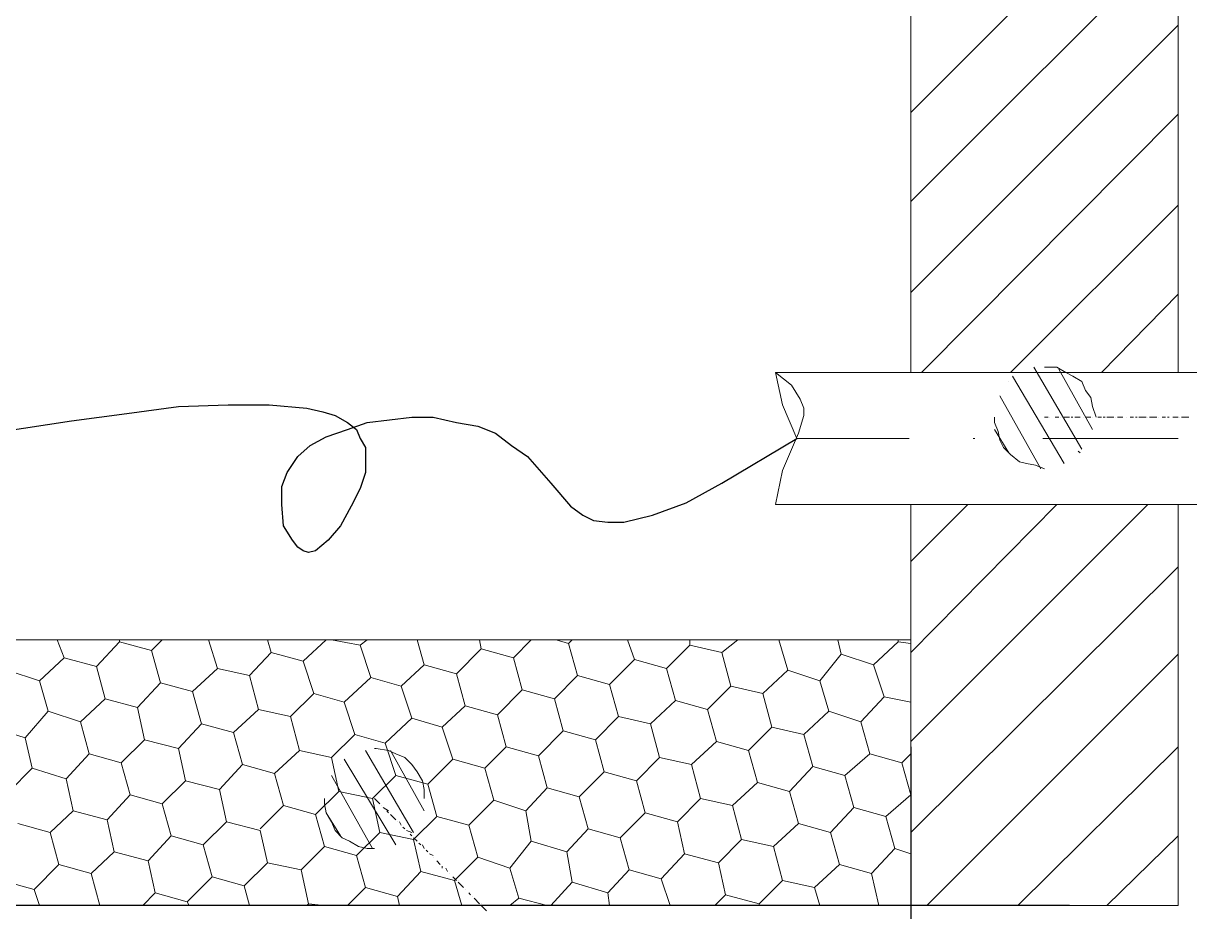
# Model space of a CAD drawing. Header units: millimetres. Extents: x 3240 to 3412, y 1366 to 1426.
# Drawn here: x 3297.385 to 3299.55, y 1378.045 to 1379.694 of the extents above; entities that cross this region are included whole.
import ezdxf

# ---------------------------------------------------------------- set-up
doc = ezdxf.new("R2010")
doc.units = ezdxf.units.MM

msp = doc.modelspace()

# ---------------------------------------------------------------- linework, layer by layer
at = {"color": 7, "linetype": 'Continuous', "lineweight": 13, "true_color": 0x000007}
for points in [[(3299.0325, 1380.7856), (3299.0325, 1379.0457), (3299.5287, 1379.0457), (3299.5287, 1381.0337)], [(3299.5287, 1378.8009), (3299.0325, 1378.8009), (3299.0325, 1378.8009)], [(3299.0325, 1378.0566), (3299.0325, 1378.8009), (3299.0325, 1378.8009)], [(3299.5287, 1378.0566), (3299.5287, 1378.8009), (3299.5287, 1378.8009)], [(3299.0325, 1378.0566), (3299.5287, 1378.0566), (3299.5287, 1378.0566)]]:
    msp.add_lwpolyline(points, dxfattribs=at)
at = {"color": 7, "linetype": 'Continuous', "lineweight": 5, "true_color": 0x000007}
for points in [[(3299.0325, 1379.5286), (3299.5287, 1380.0248), (3299.5287, 1380.0248)], [(3299.0325, 1379.3632), (3299.5287, 1379.8594), (3299.5287, 1379.8594)], [(3299.0325, 1379.1945), (3299.5287, 1379.6907), (3299.5287, 1379.6907)], [(3299.0523, 1379.0457), (3299.5287, 1379.5253), (3299.5287, 1379.5253)], [(3299.2177, 1379.0457), (3299.5287, 1379.3566), (3299.5287, 1379.3566)], [(3299.3864, 1379.0457), (3299.5287, 1379.1912), (3299.5287, 1379.1912)], [(3299.35, 1378.9034), (3299.2607, 1379.0556), (3299.2607, 1379.0556)], [(3299.3765, 1378.963), (3299.3699, 1378.9828), (3299.3666, 1378.9994), (3299.3567, 1379.0126), (3299.35, 1379.0291), (3299.3335, 1379.0391), (3299.3203, 1379.0457), (3299.3037, 1379.0556), (3299.2872, 1379.0556), (3299.2806, 1379.0556)], [(3298.8208, 1378.9233), (3298.7943, 1378.9861), (3298.7811, 1379.0457), (3298.8109, 1379.0225), (3298.8274, 1378.9961), (3298.834, 1378.9795), (3298.834, 1378.9663), (3298.8241, 1378.9332), (3298.7943, 1378.8637), (3298.7811, 1378.8009)], [(3298.7811, 1379.0457), (3300.521, 1379.0457), (3300.521, 1379.0457)], [(3299.317, 1378.877), (3299.221, 1379.0391), (3299.221, 1379.0391)], [(3299.3699, 1378.9398), (3299.307, 1379.0523), (3299.307, 1379.0523)], [(3299.274, 1378.8671), (3299.1979, 1379.0027), (3299.1979, 1379.0027)], [(3299.188, 1378.963), (3299.188, 1378.9531), (3299.1946, 1378.9365), (3299.1979, 1378.92), (3299.2045, 1378.9067), (3299.2177, 1378.8935), (3299.2343, 1378.8803), (3299.2475, 1378.877), (3299.264, 1378.8737), (3299.2806, 1378.8671)], [(3299.2806, 1378.963), (3299.2872, 1378.963), (3299.2872, 1378.963)], [(3299.3004, 1378.963), (3299.307, 1378.963), (3299.307, 1378.963)], [(3299.317, 1378.963), (3299.3269, 1378.963), (3299.3269, 1378.963)], [(3299.3335, 1378.963), (3299.3302, 1378.963), (3299.3302, 1378.963)], [(3299.3368, 1378.963), (3299.3467, 1378.963), (3299.3467, 1378.963)], [(3299.3567, 1378.963), (3299.3666, 1378.963), (3299.3666, 1378.963)], [(3299.3798, 1378.963), (3299.3864, 1378.963), (3299.3864, 1378.963)], [(3299.393, 1378.963), (3299.3897, 1378.963), (3299.3897, 1378.963)], [(3299.3964, 1378.963), (3299.4096, 1378.963), (3299.4096, 1378.963)], [(3299.4162, 1378.963), (3299.4261, 1378.963), (3299.4261, 1378.963)], [(3299.4394, 1378.963), (3299.446, 1378.963), (3299.446, 1378.963)], [(3299.4526, 1378.963), (3299.4493, 1378.963), (3299.4493, 1378.963)], [(3299.4559, 1378.963), (3299.4691, 1378.963), (3299.4691, 1378.963)], [(3299.4757, 1378.963), (3299.489, 1378.963), (3299.489, 1378.963)], [(3299.4989, 1378.963), (3299.5055, 1378.963), (3299.5055, 1378.963)], [(3299.5121, 1378.963), (3299.5088, 1378.963), (3299.5088, 1378.963)], [(3299.5187, 1378.963), (3299.5287, 1378.963), (3299.5287, 1378.963)], [(3299.5353, 1378.963), (3299.5485, 1378.963), (3299.5485, 1378.963)], [(3299.0292, 1378.9233), (3298.8208, 1378.9233), (3298.8208, 1378.9233)], [(3299.1516, 1378.9233), (3299.1483, 1378.9233), (3299.1483, 1378.9233)], [(3299.2144, 1378.8968), (3299.188, 1378.9398), (3299.188, 1378.9398)], [(3299.5287, 1378.9233), (3299.2773, 1378.9233), (3299.2773, 1378.9233)], [(3299.3467, 1378.8968), (3299.3434, 1378.9001), (3299.3434, 1378.9001)], [(3298.7811, 1378.8009), (3300.521, 1378.8009), (3300.521, 1378.8009)], [(3299.0325, 1378.695), (3299.1383, 1378.8009), (3299.1383, 1378.8009)], [(3299.0325, 1378.5263), (3299.3037, 1378.8009), (3299.3037, 1378.8009)], [(3299.0325, 1378.361), (3299.4724, 1378.8009), (3299.4724, 1378.8009)], [(3299.0325, 1378.1923), (3299.5287, 1378.6851), (3299.5287, 1378.6851)], [(3297.0478, 1378.5495), (3299.0325, 1378.5495), (3299.0325, 1378.5495)], [(3297.4613, 1378.5164), (3297.4481, 1378.5495), (3297.4481, 1378.5495)], [(3297.5208, 1378.4999), (3297.5638, 1378.5462), (3297.5638, 1378.5462)], [(3297.5638, 1378.5462), (3297.5638, 1378.5495), (3297.5638, 1378.5495)], [(3297.6234, 1378.5297), (3297.5638, 1378.5462), (3297.5638, 1378.5462)], [(3297.6234, 1378.5297), (3297.6432, 1378.5495), (3297.6432, 1378.5495)], [(3297.7458, 1378.4966), (3297.7292, 1378.5495), (3297.7292, 1378.5495)], [(3297.845, 1378.5263), (3297.8384, 1378.5495), (3297.8384, 1378.5495)], [(3297.9045, 1378.5098), (3297.9475, 1378.5495), (3297.9475, 1378.5495)], [(3298.0104, 1378.5396), (3297.9575, 1378.5495), (3297.9575, 1378.5495)], [(3298.0104, 1378.5396), (3298.0236, 1378.5495), (3298.0236, 1378.5495)], [(3298.0302, 1378.48), (3298.0104, 1378.5396), (3298.0104, 1378.5396)], [(3298.1295, 1378.5032), (3298.1162, 1378.5495), (3298.1162, 1378.5495)], [(3298.2353, 1378.533), (3298.232, 1378.5495), (3298.232, 1378.5495)], [(3298.2949, 1378.5164), (3298.3279, 1378.5495), (3298.3279, 1378.5495)], [(3298.3974, 1378.5429), (3298.3742, 1378.5495), (3298.3742, 1378.5495)], [(3298.3974, 1378.5429), (3298.404, 1378.5495), (3298.404, 1378.5495)], [(3298.4139, 1378.4833), (3298.3974, 1378.5429), (3298.3974, 1378.5429)], [(3298.5198, 1378.5131), (3298.5066, 1378.5495), (3298.5066, 1378.5495)], [(3298.5793, 1378.4966), (3298.6223, 1378.5396), (3298.6223, 1378.5396)], [(3298.6223, 1378.5396), (3298.6223, 1378.5495), (3298.6223, 1378.5495)], [(3298.6819, 1378.5263), (3298.6223, 1378.5396), (3298.6223, 1378.5396)], [(3298.6819, 1378.5263), (3298.7116, 1378.5495), (3298.7116, 1378.5495)], [(3298.8043, 1378.4933), (3298.7877, 1378.5495), (3298.7877, 1378.5495)], [(3298.9035, 1378.523), (3298.8969, 1378.5495), (3298.8969, 1378.5495)], [(3298.963, 1378.5032), (3299.0093, 1378.5462), (3299.0093, 1378.5462)], [(3299.0093, 1378.5462), (3299.0093, 1378.5495), (3299.0093, 1378.5495)], [(3299.0325, 1378.5429), (3299.0093, 1378.5462), (3299.0093, 1378.5462)], [(3297.415, 1378.4734), (3297.4613, 1378.5164), (3297.4613, 1378.5164)], [(3297.5208, 1378.4999), (3297.4613, 1378.5164), (3297.4613, 1378.5164)], [(3297.6399, 1378.4701), (3297.6234, 1378.5297), (3297.6234, 1378.5297)], [(3297.8053, 1378.4833), (3297.845, 1378.5263), (3297.845, 1378.5263)], [(3297.9045, 1378.5098), (3297.845, 1378.5263), (3297.845, 1378.5263)], [(3298.189, 1378.4867), (3298.2353, 1378.533), (3298.2353, 1378.533)], [(3298.2949, 1378.5164), (3298.2353, 1378.533), (3298.2353, 1378.533)], [(3298.3114, 1378.4569), (3298.2949, 1378.5164), (3298.2949, 1378.5164)], [(3298.4735, 1378.4668), (3298.5198, 1378.5131), (3298.5198, 1378.5131)], [(3298.5793, 1378.4966), (3298.5198, 1378.5131), (3298.5198, 1378.5131)], [(3298.6984, 1378.4635), (3298.6819, 1378.5263), (3298.6819, 1378.5263)], [(3298.8638, 1378.4734), (3298.9035, 1378.523), (3298.9035, 1378.523)], [(3298.963, 1378.5032), (3298.9035, 1378.523), (3298.9035, 1378.523)], [(3299.0623, 1378.0566), (3299.5287, 1378.523), (3299.5287, 1378.523)], [(3297.415, 1378.4734), (3297.3554, 1378.4933), (3297.3554, 1378.4933)], [(3297.5374, 1378.4403), (3297.5208, 1378.4999), (3297.5208, 1378.4999)], [(3297.6995, 1378.4536), (3297.7458, 1378.4966), (3297.7458, 1378.4966)], [(3297.8053, 1378.4833), (3297.7458, 1378.4966), (3297.7458, 1378.4966)], [(3297.9244, 1378.4503), (3297.9045, 1378.5098), (3297.9045, 1378.5098)], [(3298.0865, 1378.4635), (3298.1295, 1378.5032), (3298.1295, 1378.5032)], [(3298.189, 1378.4867), (3298.1295, 1378.5032), (3298.1295, 1378.5032)], [(3298.5959, 1378.437), (3298.5793, 1378.4966), (3298.5793, 1378.4966)], [(3298.7579, 1378.4503), (3298.8043, 1378.4933), (3298.8043, 1378.4933)], [(3298.8638, 1378.4734), (3298.8043, 1378.4933), (3298.8043, 1378.4933)], [(3298.9829, 1378.4437), (3298.963, 1378.5032), (3298.963, 1378.5032)], [(3297.4315, 1378.4172), (3297.415, 1378.4734), (3297.415, 1378.4734)], [(3297.5969, 1378.4238), (3297.6399, 1378.4701), (3297.6399, 1378.4701)], [(3297.6995, 1378.4536), (3297.6399, 1378.4701), (3297.6399, 1378.4701)], [(3297.8218, 1378.4205), (3297.8053, 1378.4833), (3297.8053, 1378.4833)], [(3297.9806, 1378.4337), (3298.0302, 1378.48), (3298.0302, 1378.48)], [(3298.0865, 1378.4635), (3298.0302, 1378.48), (3298.0302, 1378.48)], [(3298.2055, 1378.4271), (3298.189, 1378.4867), (3298.189, 1378.4867)], [(3298.3709, 1378.4403), (3298.4139, 1378.4833), (3298.4139, 1378.4833)], [(3298.4735, 1378.4668), (3298.4139, 1378.4833), (3298.4139, 1378.4833)], [(3298.8803, 1378.4172), (3298.8638, 1378.4734), (3298.8638, 1378.4734)], [(3297.716, 1378.394), (3297.6995, 1378.4536), (3297.6995, 1378.4536)], [(3297.8814, 1378.4073), (3297.9244, 1378.4503), (3297.9244, 1378.4503)], [(3297.9806, 1378.4337), (3297.9244, 1378.4503), (3297.9244, 1378.4503)], [(3298.1063, 1378.404), (3298.0865, 1378.4635), (3298.0865, 1378.4635)], [(3298.2651, 1378.4106), (3298.3114, 1378.4569), (3298.3114, 1378.4569)], [(3298.3709, 1378.4403), (3298.3114, 1378.4569), (3298.3114, 1378.4569)], [(3298.49, 1378.4073), (3298.4735, 1378.4668), (3298.4735, 1378.4668)], [(3298.6554, 1378.4205), (3298.6984, 1378.4635), (3298.6984, 1378.4635)], [(3298.7579, 1378.4503), (3298.6984, 1378.4635), (3298.6984, 1378.4635)], [(3298.7745, 1378.3874), (3298.7579, 1378.4503), (3298.7579, 1378.4503)], [(3297.4911, 1378.3973), (3297.5374, 1378.4403), (3297.5374, 1378.4403)], [(3297.5969, 1378.4238), (3297.5374, 1378.4403), (3297.5374, 1378.4403)], [(3298.0005, 1378.3742), (3297.9806, 1378.4337), (3297.9806, 1378.4337)], [(3298.1625, 1378.3874), (3298.2055, 1378.4271), (3298.2055, 1378.4271)], [(3298.2651, 1378.4106), (3298.2055, 1378.4271), (3298.2055, 1378.4271)], [(3298.3875, 1378.3808), (3298.3709, 1378.4403), (3298.3709, 1378.4403)], [(3298.5496, 1378.394), (3298.5959, 1378.437), (3298.5959, 1378.437)], [(3298.6554, 1378.4205), (3298.5959, 1378.437), (3298.5959, 1378.437)], [(3298.9399, 1378.3973), (3298.9829, 1378.4437), (3298.9829, 1378.4437)], [(3299.0325, 1378.4337), (3298.9829, 1378.4437), (3298.9829, 1378.4437)], [(3297.3885, 1378.3676), (3297.4315, 1378.4172), (3297.4315, 1378.4172)], [(3297.4911, 1378.3973), (3297.4315, 1378.4172), (3297.4315, 1378.4172)], [(3297.6101, 1378.3643), (3297.5969, 1378.4238), (3297.5969, 1378.4238)], [(3297.7755, 1378.3775), (3297.8218, 1378.4205), (3297.8218, 1378.4205)], [(3297.8814, 1378.4073), (3297.8218, 1378.4205), (3297.8218, 1378.4205)], [(3297.8979, 1378.3444), (3297.8814, 1378.4073), (3297.8814, 1378.4073)], [(3298.0567, 1378.3577), (3298.1063, 1378.404), (3298.1063, 1378.404)], [(3298.1625, 1378.3874), (3298.1063, 1378.404), (3298.1063, 1378.404)], [(3298.2816, 1378.351), (3298.2651, 1378.4106), (3298.2651, 1378.4106)], [(3298.447, 1378.3643), (3298.49, 1378.4073), (3298.49, 1378.4073)], [(3298.5496, 1378.394), (3298.49, 1378.4073), (3298.49, 1378.4073)], [(3298.6719, 1378.361), (3298.6554, 1378.4205), (3298.6554, 1378.4205)], [(3298.834, 1378.3742), (3298.8803, 1378.4172), (3298.8803, 1378.4172)], [(3298.9399, 1378.3973), (3298.8803, 1378.4172), (3298.8803, 1378.4172)], [(3297.3885, 1378.3676), (3297.3257, 1378.3874), (3297.3257, 1378.3874)], [(3297.5076, 1378.3378), (3297.4911, 1378.3973), (3297.4911, 1378.3973)], [(3297.673, 1378.3477), (3297.716, 1378.394), (3297.716, 1378.394)], [(3297.7755, 1378.3775), (3297.716, 1378.394), (3297.716, 1378.394)], [(3298.1824, 1378.3279), (3298.1625, 1378.3874), (3298.1625, 1378.3874)], [(3298.5661, 1378.3312), (3298.5496, 1378.394), (3298.5496, 1378.394)], [(3298.7315, 1378.3444), (3298.7745, 1378.3874), (3298.7745, 1378.3874)], [(3298.834, 1378.3742), (3298.7745, 1378.3874), (3298.7745, 1378.3874)], [(3298.9564, 1378.3378), (3298.9399, 1378.3973), (3298.9399, 1378.3973)], [(3297.4018, 1378.3113), (3297.3885, 1378.3676), (3297.3885, 1378.3676)], [(3297.5671, 1378.3213), (3297.6101, 1378.3643), (3297.6101, 1378.3643)], [(3297.673, 1378.3477), (3297.6101, 1378.3643), (3297.6101, 1378.3643)], [(3297.7921, 1378.318), (3297.7755, 1378.3775), (3297.7755, 1378.3775)], [(3297.9575, 1378.3312), (3298.0005, 1378.3742), (3298.0005, 1378.3742)], [(3298.0567, 1378.3577), (3298.0005, 1378.3742), (3298.0005, 1378.3742)], [(3298.3412, 1378.3345), (3298.3875, 1378.3808), (3298.3875, 1378.3808)], [(3298.447, 1378.3643), (3298.3875, 1378.3808), (3298.3875, 1378.3808)], [(3298.4636, 1378.3047), (3298.447, 1378.3643), (3298.447, 1378.3643)], [(3298.6256, 1378.318), (3298.6719, 1378.361), (3298.6719, 1378.361)], [(3298.7315, 1378.3444), (3298.6719, 1378.361), (3298.6719, 1378.361)], [(3298.8506, 1378.3146), (3298.834, 1378.3742), (3298.834, 1378.3742)], [(3297.6862, 1378.2882), (3297.673, 1378.3477), (3297.673, 1378.3477)], [(3297.8516, 1378.3014), (3297.8979, 1378.3444), (3297.8979, 1378.3444)], [(3297.9575, 1378.3312), (3297.8979, 1378.3444), (3297.8979, 1378.3444)], [(3298.1096, 1378.1923), (3298.0203, 1378.3444), (3298.0203, 1378.3444)], [(3298.1295, 1378.2551), (3298.1295, 1378.2716), (3298.1262, 1378.2882), (3298.1162, 1378.3047), (3298.1063, 1378.318), (3298.0931, 1378.3312), (3298.0765, 1378.3378), (3298.0633, 1378.3444), (3298.0402, 1378.3477), (3298.0368, 1378.3477)], [(3298.0765, 1378.2981), (3298.0567, 1378.3577), (3298.0567, 1378.3577)], [(3298.1295, 1378.232), (3298.0666, 1378.3444), (3298.0666, 1378.3444)], [(3298.2419, 1378.3113), (3298.2816, 1378.351), (3298.2816, 1378.351)], [(3298.3412, 1378.3345), (3298.2816, 1378.351), (3298.2816, 1378.351)], [(3298.748, 1378.2849), (3298.7315, 1378.3444), (3298.7315, 1378.3444)], [(3299.231, 1378.0566), (3299.5287, 1378.351), (3299.5287, 1378.351)], [(3297.4646, 1378.2915), (3297.5076, 1378.3378), (3297.5076, 1378.3378)], [(3297.5671, 1378.3213), (3297.5076, 1378.3378), (3297.5076, 1378.3378)], [(3297.5837, 1378.2617), (3297.5671, 1378.3213), (3297.5671, 1378.3213)], [(3297.7491, 1378.2716), (3297.7921, 1378.318), (3297.7921, 1378.318)], [(3297.8516, 1378.3014), (3297.7921, 1378.318), (3297.7921, 1378.318)], [(3297.9707, 1378.2683), (3297.9575, 1378.3312), (3297.9575, 1378.3312)], [(3298.0765, 1378.1691), (3297.9806, 1378.3279), (3297.9806, 1378.3279)], [(3298.1361, 1378.2816), (3298.1824, 1378.3279), (3298.1824, 1378.3279)], [(3298.2419, 1378.3113), (3298.1824, 1378.3279), (3298.1824, 1378.3279)], [(3298.3577, 1378.275), (3298.3412, 1378.3345), (3298.3412, 1378.3345)], [(3298.5231, 1378.2882), (3298.5661, 1378.3312), (3298.5661, 1378.3312)], [(3298.6256, 1378.318), (3298.5661, 1378.3312), (3298.5661, 1378.3312)], [(3298.6422, 1378.2551), (3298.6256, 1378.318), (3298.6256, 1378.318)], [(3298.9101, 1378.2981), (3298.9564, 1378.3378), (3298.9564, 1378.3378)], [(3299.016, 1378.3213), (3298.9564, 1378.3378), (3298.9564, 1378.3378)], [(3299.016, 1378.3213), (3299.0325, 1378.3378), (3299.0325, 1378.3378)], [(3299.0325, 1378.2617), (3299.016, 1378.3213), (3299.016, 1378.3213)], [(3297.3587, 1378.2683), (3297.4018, 1378.3113), (3297.4018, 1378.3113)], [(3297.4646, 1378.2915), (3297.4018, 1378.3113), (3297.4018, 1378.3113)], [(3297.8681, 1378.2419), (3297.8516, 1378.3014), (3297.8516, 1378.3014)], [(3298.0335, 1378.1625), (3297.9575, 1378.2981), (3297.9575, 1378.2981)], [(3298.0335, 1378.2551), (3298.0765, 1378.2981), (3298.0765, 1378.2981)], [(3298.1361, 1378.2816), (3298.0765, 1378.2981), (3298.0765, 1378.2981)], [(3298.2585, 1378.2518), (3298.2419, 1378.3113), (3298.2419, 1378.3113)], [(3298.4172, 1378.2584), (3298.4636, 1378.3047), (3298.4636, 1378.3047)], [(3298.5231, 1378.2882), (3298.4636, 1378.3047), (3298.4636, 1378.3047)], [(3298.8076, 1378.2683), (3298.8506, 1378.3146), (3298.8506, 1378.3146)], [(3298.9101, 1378.2981), (3298.8506, 1378.3146), (3298.8506, 1378.3146)], [(3298.9266, 1378.2386), (3298.9101, 1378.2981), (3298.9101, 1378.2981)], [(3297.4778, 1378.232), (3297.4646, 1378.2915), (3297.4646, 1378.2915)], [(3297.6432, 1378.2452), (3297.6862, 1378.2882), (3297.6862, 1378.2882)], [(3297.7491, 1378.2716), (3297.6862, 1378.2882), (3297.6862, 1378.2882)], [(3298.1526, 1378.222), (3298.1361, 1378.2816), (3298.1361, 1378.2816)], [(3298.318, 1378.232), (3298.3577, 1378.275), (3298.3577, 1378.275)], [(3298.4172, 1378.2584), (3298.3577, 1378.275), (3298.3577, 1378.275)], [(3298.5396, 1378.2286), (3298.5231, 1378.2882), (3298.5231, 1378.2882)], [(3298.7017, 1378.2419), (3298.748, 1378.2849), (3298.748, 1378.2849)], [(3298.8076, 1378.2683), (3298.748, 1378.2849), (3298.748, 1378.2849)], [(3297.5407, 1378.2154), (3297.5837, 1378.2617), (3297.5837, 1378.2617)], [(3297.6432, 1378.2452), (3297.5837, 1378.2617), (3297.5837, 1378.2617)], [(3297.7623, 1378.2121), (3297.7491, 1378.2716), (3297.7491, 1378.2716)], [(3297.9277, 1378.2253), (3297.9707, 1378.2683), (3297.9707, 1378.2683)], [(3297.9442, 1378.2551), (3297.9442, 1378.2452), (3297.9475, 1378.2286), (3297.9575, 1378.2121), (3297.9641, 1378.1956), (3297.9773, 1378.1823), (3297.9905, 1378.1757), (3298.0071, 1378.1658), (3298.0236, 1378.1625), (3298.0368, 1378.1625)], [(3298.0335, 1378.2551), (3297.9707, 1378.2683), (3297.9707, 1378.2683)], [(3298.0468, 1378.1923), (3298.0335, 1378.2551), (3298.0335, 1378.2551)], [(3298.0368, 1378.2551), (3298.0468, 1378.2452), (3298.0468, 1378.2452)], [(3298.2122, 1378.2055), (3298.2585, 1378.2518), (3298.2585, 1378.2518)], [(3298.318, 1378.232), (3298.2585, 1378.2518), (3298.2585, 1378.2518)], [(3298.4338, 1378.1989), (3298.4172, 1378.2584), (3298.4172, 1378.2584)], [(3298.5992, 1378.2121), (3298.6422, 1378.2551), (3298.6422, 1378.2551)], [(3298.7017, 1378.2419), (3298.6422, 1378.2551), (3298.6422, 1378.2551)], [(3298.8241, 1378.2088), (3298.8076, 1378.2683), (3298.8076, 1378.2683)], [(3298.9862, 1378.222), (3299.0325, 1378.2617), (3299.0325, 1378.2617)], [(3299.0325, 1378.2617), (3299.0325, 1378.265), (3299.0325, 1378.265)], [(3297.4348, 1378.1923), (3297.4778, 1378.232), (3297.4778, 1378.232)], [(3297.5407, 1378.2154), (3297.4778, 1378.232), (3297.4778, 1378.232)], [(3297.6598, 1378.1856), (3297.6432, 1378.2452), (3297.6432, 1378.2452)], [(3297.8251, 1378.1989), (3297.8681, 1378.2419), (3297.8681, 1378.2419)], [(3297.9277, 1378.2253), (3297.8681, 1378.2419), (3297.8681, 1378.2419)], [(3298.0534, 1378.2386), (3298.0633, 1378.232), (3298.0633, 1378.232)], [(3298.0633, 1378.2286), (3298.06, 1378.232), (3298.06, 1378.232)], [(3298.3279, 1378.1757), (3298.318, 1378.232), (3298.318, 1378.232)], [(3298.7183, 1378.179), (3298.7017, 1378.2419), (3298.7017, 1378.2419)], [(3298.8836, 1378.1923), (3298.9266, 1378.2386), (3298.9266, 1378.2386)], [(3298.9862, 1378.222), (3298.9266, 1378.2386), (3298.9266, 1378.2386)], [(3297.4348, 1378.1923), (3297.3753, 1378.2088), (3297.3753, 1378.2088)], [(3297.5539, 1378.1559), (3297.5407, 1378.2154), (3297.5407, 1378.2154)], [(3297.7193, 1378.1691), (3297.7623, 1378.2121), (3297.7623, 1378.2121)], [(3297.8251, 1378.1956), (3297.7623, 1378.2121), (3297.7623, 1378.2121)], [(3297.9442, 1378.1658), (3297.9277, 1378.2253), (3297.9277, 1378.2253)], [(3297.974, 1378.1856), (3297.9475, 1378.2286), (3297.9475, 1378.2286)], [(3298.0666, 1378.2253), (3298.0765, 1378.2154), (3298.0765, 1378.2154)], [(3298.0832, 1378.2121), (3298.0865, 1378.2055), (3298.0865, 1378.2055)], [(3298.1096, 1378.179), (3298.1526, 1378.222), (3298.1526, 1378.222)], [(3298.2122, 1378.2055), (3298.1526, 1378.222), (3298.1526, 1378.222)], [(3298.4933, 1378.1823), (3298.5396, 1378.2286), (3298.5396, 1378.2286)], [(3298.5992, 1378.2121), (3298.5396, 1378.2286), (3298.5396, 1378.2286)], [(3298.6124, 1378.1526), (3298.5992, 1378.2121), (3298.5992, 1378.2121)], [(3298.7778, 1378.1658), (3298.8241, 1378.2088), (3298.8241, 1378.2088)], [(3298.8836, 1378.1923), (3298.8241, 1378.2088), (3298.8241, 1378.2088)], [(3299.0027, 1378.1625), (3298.9862, 1378.222), (3298.9862, 1378.222)], [(3297.4514, 1378.1327), (3297.4348, 1378.1923), (3297.4348, 1378.1923)], [(3297.8384, 1378.136), (3297.8251, 1378.1956), (3297.8251, 1378.1956)], [(3298.0038, 1378.1493), (3298.0468, 1378.1923), (3298.0468, 1378.1923)], [(3298.1096, 1378.179), (3298.0468, 1378.1923), (3298.0468, 1378.1923)], [(3298.0931, 1378.1989), (3298.0898, 1378.2022), (3298.0898, 1378.2022)], [(3298.0964, 1378.1956), (3298.1063, 1378.1923), (3298.1063, 1378.1923)], [(3298.1063, 1378.1856), (3298.103, 1378.189), (3298.103, 1378.189)], [(3298.1063, 1378.1856), (3298.103, 1378.189), (3298.103, 1378.189)], [(3298.2287, 1378.146), (3298.2122, 1378.2055), (3298.2122, 1378.2055)], [(3298.3941, 1378.1559), (3298.4338, 1378.1989), (3298.4338, 1378.1989)], [(3298.4933, 1378.1823), (3298.4338, 1378.1989), (3298.4338, 1378.1989)], [(3298.9002, 1378.1327), (3298.8836, 1378.1923), (3298.8836, 1378.1923)], [(3297.6168, 1378.1393), (3297.6598, 1378.1856), (3297.6598, 1378.1856)], [(3297.7193, 1378.1691), (3297.6598, 1378.1856), (3297.6598, 1378.1856)], [(3297.7358, 1378.1096), (3297.7193, 1378.1691), (3297.7193, 1378.1691)], [(3297.9012, 1378.1228), (3297.9442, 1378.1658), (3297.9442, 1378.1658)], [(3298.0038, 1378.1493), (3297.9442, 1378.1658), (3297.9442, 1378.1658)], [(3298.1096, 1378.1823), (3298.1162, 1378.1757), (3298.1162, 1378.1757)], [(3298.1228, 1378.1195), (3298.1096, 1378.179), (3298.1096, 1378.179)], [(3298.1228, 1378.1691), (3298.1195, 1378.1724), (3298.1195, 1378.1724)], [(3298.1262, 1378.1691), (3298.1295, 1378.1625), (3298.1295, 1378.1625)], [(3298.2882, 1378.1261), (3298.3279, 1378.1757), (3298.3279, 1378.1757)], [(3298.3941, 1378.1559), (3298.3279, 1378.1757), (3298.3279, 1378.1757)], [(3298.5099, 1378.1228), (3298.4933, 1378.1823), (3298.4933, 1378.1823)], [(3298.6753, 1378.136), (3298.7183, 1378.179), (3298.7183, 1378.179)], [(3298.7778, 1378.1658), (3298.7183, 1378.179), (3298.7183, 1378.179)], [(3298.7943, 1378.103), (3298.7778, 1378.1658), (3298.7778, 1378.1658)], [(3299.3964, 1378.0566), (3299.5287, 1378.1856), (3299.5287, 1378.1856)], [(3297.5109, 1378.1162), (3297.5539, 1378.1559), (3297.5539, 1378.1559)], [(3297.6168, 1378.1393), (3297.5539, 1378.1559), (3297.5539, 1378.1559)], [(3298.0203, 1378.0897), (3298.0038, 1378.1493), (3298.0038, 1378.1493)], [(3298.1361, 1378.1559), (3298.1328, 1378.1592), (3298.1328, 1378.1592)], [(3298.1394, 1378.1526), (3298.146, 1378.1493), (3298.146, 1378.1493)], [(3298.1857, 1378.103), (3298.2287, 1378.146), (3298.2287, 1378.146)], [(3298.2882, 1378.1261), (3298.2287, 1378.146), (3298.2287, 1378.146)], [(3298.404, 1378.0996), (3298.3941, 1378.1559), (3298.3941, 1378.1559)], [(3298.5694, 1378.1063), (3298.6124, 1378.1526), (3298.6124, 1378.1526)], [(3298.6753, 1378.136), (3298.6124, 1378.1526), (3298.6124, 1378.1526)], [(3298.9597, 1378.1162), (3299.0027, 1378.1625), (3299.0027, 1378.1625)], [(3299.0325, 1378.1526), (3299.0027, 1378.1625), (3299.0027, 1378.1625)], [(3297.4051, 1378.0864), (3297.4514, 1378.1327), (3297.4514, 1378.1327)], [(3297.5109, 1378.1162), (3297.4514, 1378.1327), (3297.4514, 1378.1327)], [(3297.63, 1378.0798), (3297.6168, 1378.1393), (3297.6168, 1378.1393)], [(3297.7954, 1378.093), (3297.8384, 1378.136), (3297.8384, 1378.136)], [(3297.9012, 1378.1228), (3297.8384, 1378.136), (3297.8384, 1378.136)], [(3297.9145, 1378.0599), (3297.9012, 1378.1228), (3297.9012, 1378.1228)], [(3298.1526, 1378.1393), (3298.1592, 1378.1327), (3298.1592, 1378.1327)], [(3298.1625, 1378.1261), (3298.1625, 1378.1294), (3298.1625, 1378.1294)], [(3298.1692, 1378.1261), (3298.1725, 1378.1195), (3298.1725, 1378.1195)], [(3298.3048, 1378.0699), (3298.2882, 1378.1261), (3298.2882, 1378.1261)], [(3298.4702, 1378.0798), (3298.5099, 1378.1228), (3298.5099, 1378.1228)], [(3298.5694, 1378.1063), (3298.5099, 1378.1228), (3298.5099, 1378.1228)], [(3298.6885, 1378.0765), (3298.6753, 1378.136), (3298.6753, 1378.136)], [(3298.8539, 1378.0897), (3298.9002, 1378.1327), (3298.9002, 1378.1327)], [(3298.9597, 1378.1162), (3298.9002, 1378.1327), (3298.9002, 1378.1327)], [(3297.4051, 1378.0864), (3297.3455, 1378.103), (3297.3455, 1378.103)], [(3297.5274, 1378.0566), (3297.5109, 1378.1162), (3297.5109, 1378.1162)], [(3297.6895, 1378.0633), (3297.7358, 1378.1096), (3297.7358, 1378.1096)], [(3297.7954, 1378.093), (3297.7358, 1378.1096), (3297.7358, 1378.1096)], [(3298.0798, 1378.0732), (3298.1228, 1378.1195), (3298.1228, 1378.1195)], [(3298.1857, 1378.103), (3298.1228, 1378.1195), (3298.1228, 1378.1195)], [(3298.1824, 1378.1096), (3298.189, 1378.103), (3298.189, 1378.103)], [(3298.1989, 1378.0566), (3298.1857, 1378.103), (3298.1857, 1378.103)], [(3298.5859, 1378.0566), (3298.5694, 1378.1063), (3298.5694, 1378.1063)], [(3298.7513, 1378.0599), (3298.7943, 1378.103), (3298.7943, 1378.103)], [(3298.8539, 1378.0897), (3298.7943, 1378.103), (3298.7943, 1378.103)], [(3298.973, 1378.0566), (3298.9597, 1378.1162), (3298.9597, 1378.1162)], [(3297.415, 1378.0566), (3297.4051, 1378.0864), (3297.4051, 1378.0864)], [(3297.6068, 1378.0566), (3297.63, 1378.0798), (3297.63, 1378.0798)], [(3297.6895, 1378.0633), (3297.63, 1378.0798), (3297.63, 1378.0798)], [(3297.8053, 1378.0566), (3297.7954, 1378.093), (3297.7954, 1378.093)], [(3297.9872, 1378.0566), (3298.0203, 1378.0897), (3298.0203, 1378.0897)], [(3298.0798, 1378.0732), (3298.0203, 1378.0897), (3298.0203, 1378.0897)], [(3298.1923, 1378.0996), (3298.2022, 1378.0897), (3298.2022, 1378.0897)], [(3298.2122, 1378.0798), (3298.2155, 1378.0765), (3298.2155, 1378.0765)], [(3298.3643, 1378.0566), (3298.404, 1378.0996), (3298.404, 1378.0996)], [(3298.4702, 1378.0798), (3298.404, 1378.0996), (3298.404, 1378.0996)], [(3298.4735, 1378.0566), (3298.4702, 1378.0798), (3298.4702, 1378.0798)], [(3298.8638, 1378.0566), (3298.8539, 1378.0897), (3298.8539, 1378.0897)], [(3297.6928, 1378.0566), (3297.6895, 1378.0633), (3297.6895, 1378.0633)], [(3297.9112, 1378.0566), (3297.9145, 1378.0599), (3297.9145, 1378.0599)], [(3297.9442, 1378.0566), (3297.9145, 1378.0599), (3297.9145, 1378.0599)], [(3298.0832, 1378.0566), (3298.0798, 1378.0732), (3298.0798, 1378.0732)], [(3298.2221, 1378.0699), (3298.232, 1378.0599), (3298.232, 1378.0599)], [(3298.2882, 1378.0566), (3298.3048, 1378.0699), (3298.3048, 1378.0699)], [(3298.3577, 1378.0566), (3298.3048, 1378.0699), (3298.3048, 1378.0699)], [(3298.6686, 1378.0566), (3298.6885, 1378.0765), (3298.6885, 1378.0765)], [(3298.7513, 1378.0599), (3298.6885, 1378.0765), (3298.6885, 1378.0765)], [(3298.7513, 1378.0566), (3298.7513, 1378.0599), (3298.7513, 1378.0599)], [(3298.2353, 1378.0566), (3298.2452, 1378.0467), (3298.2452, 1378.0467)], [(3298.9829, 1378.0566), (3298.973, 1378.0566), (3298.973, 1378.0566)]]:
    msp.add_lwpolyline(points, dxfattribs=at)
for points in [[(3299.2144, 1379.0291), (3299.2144, 1379.0291)], [(3299.2905, 1378.963), (3299.2905, 1378.963)], [(3299.3103, 1378.963), (3299.3103, 1378.963)], [(3299.3533, 1378.963), (3299.3533, 1378.963)], [(3299.3699, 1378.963), (3299.3699, 1378.963)], [(3299.4129, 1378.963), (3299.4129, 1378.963)], [(3299.4327, 1378.963), (3299.4327, 1378.963)], [(3299.4724, 1378.963), (3299.4724, 1378.963)], [(3299.4923, 1378.963), (3299.4923, 1378.963)], [(3299.532, 1378.963), (3299.532, 1378.963)], [(3297.974, 1378.318), (3297.974, 1378.318)], [(3298.0501, 1378.2419), (3298.0501, 1378.2419)], [(3298.0798, 1378.2121), (3298.0798, 1378.2121)], [(3298.146, 1378.146), (3298.146, 1378.146)], [(3298.1758, 1378.1162), (3298.1758, 1378.1162)], [(3298.1923, 1378.103), (3298.1923, 1378.103)], [(3298.2055, 1378.0864), (3298.2055, 1378.0864)], [(3298.2188, 1378.0732), (3298.2188, 1378.0732)], [(3298.2353, 1378.0599), (3298.2353, 1378.0599)], [(3298.973, 1378.0566), (3298.973, 1378.0566)]]:
    msp.add_lwpolyline(points, close=True, dxfattribs=at)
at = {"color": 7, "linetype": 'Continuous', "lineweight": 25, "true_color": 0x000007}
msp.add_lwpolyline([(3297.2595, 1378.9233), (3297.4745, 1378.9564), (3297.5771, 1378.9696), (3297.673, 1378.9828), (3297.7656, 1378.9861), (3297.8417, 1378.9861), (3297.9112, 1378.9795), (3297.9409, 1378.9729), (3297.9641, 1378.9663), (3297.9872, 1378.9531), (3298.0038, 1378.9398), (3298.0104, 1378.9233), (3298.0203, 1378.9067), (3298.0203, 1378.8803), (3298.0203, 1378.8604), (3298.0104, 1378.8307), (3297.9938, 1378.7976), (3297.974, 1378.7612), (3297.9508, 1378.7347), (3297.9277, 1378.7149), (3297.9145, 1378.7116), (3297.9045, 1378.7149), (3297.8946, 1378.7215), (3297.8847, 1378.7347), (3297.8681, 1378.7612), (3297.8648, 1378.8009), (3297.8648, 1378.834), (3297.8748, 1378.8604), (3297.8946, 1378.8902), (3297.9178, 1378.9101), (3297.9475, 1378.9266), (3297.9872, 1378.9398), (3298.0236, 1378.9531), (3298.1063, 1378.963), (3298.146, 1378.963), (3298.189, 1378.9531), (3298.2287, 1378.9464), (3298.2618, 1378.9332), (3298.2915, 1378.9101), (3298.3213, 1378.8902), (3298.3643, 1378.8406), (3298.4007, 1378.7976), (3298.4239, 1378.781), (3298.4437, 1378.7711), (3298.4702, 1378.7678), (3298.4999, 1378.7678), (3298.5529, 1378.781), (3298.6157, 1378.8042), (3298.6819, 1378.8406), (3298.8208, 1378.9233)], dxfattribs=at)
at = {"color": 7, "linetype": 'Continuous', "lineweight": -2, "true_color": 0x000007}
for points in [[(3299.0325, 1378.351), (3299.0325, 1377.3322), (3299.0325, 1377.3322)], [(3299.3269, 1378.0566), (3294.084, 1378.0566), (3294.084, 1378.0566)]]:
    msp.add_lwpolyline(points, dxfattribs=at)

doc.saveas('drawing.dxf')
